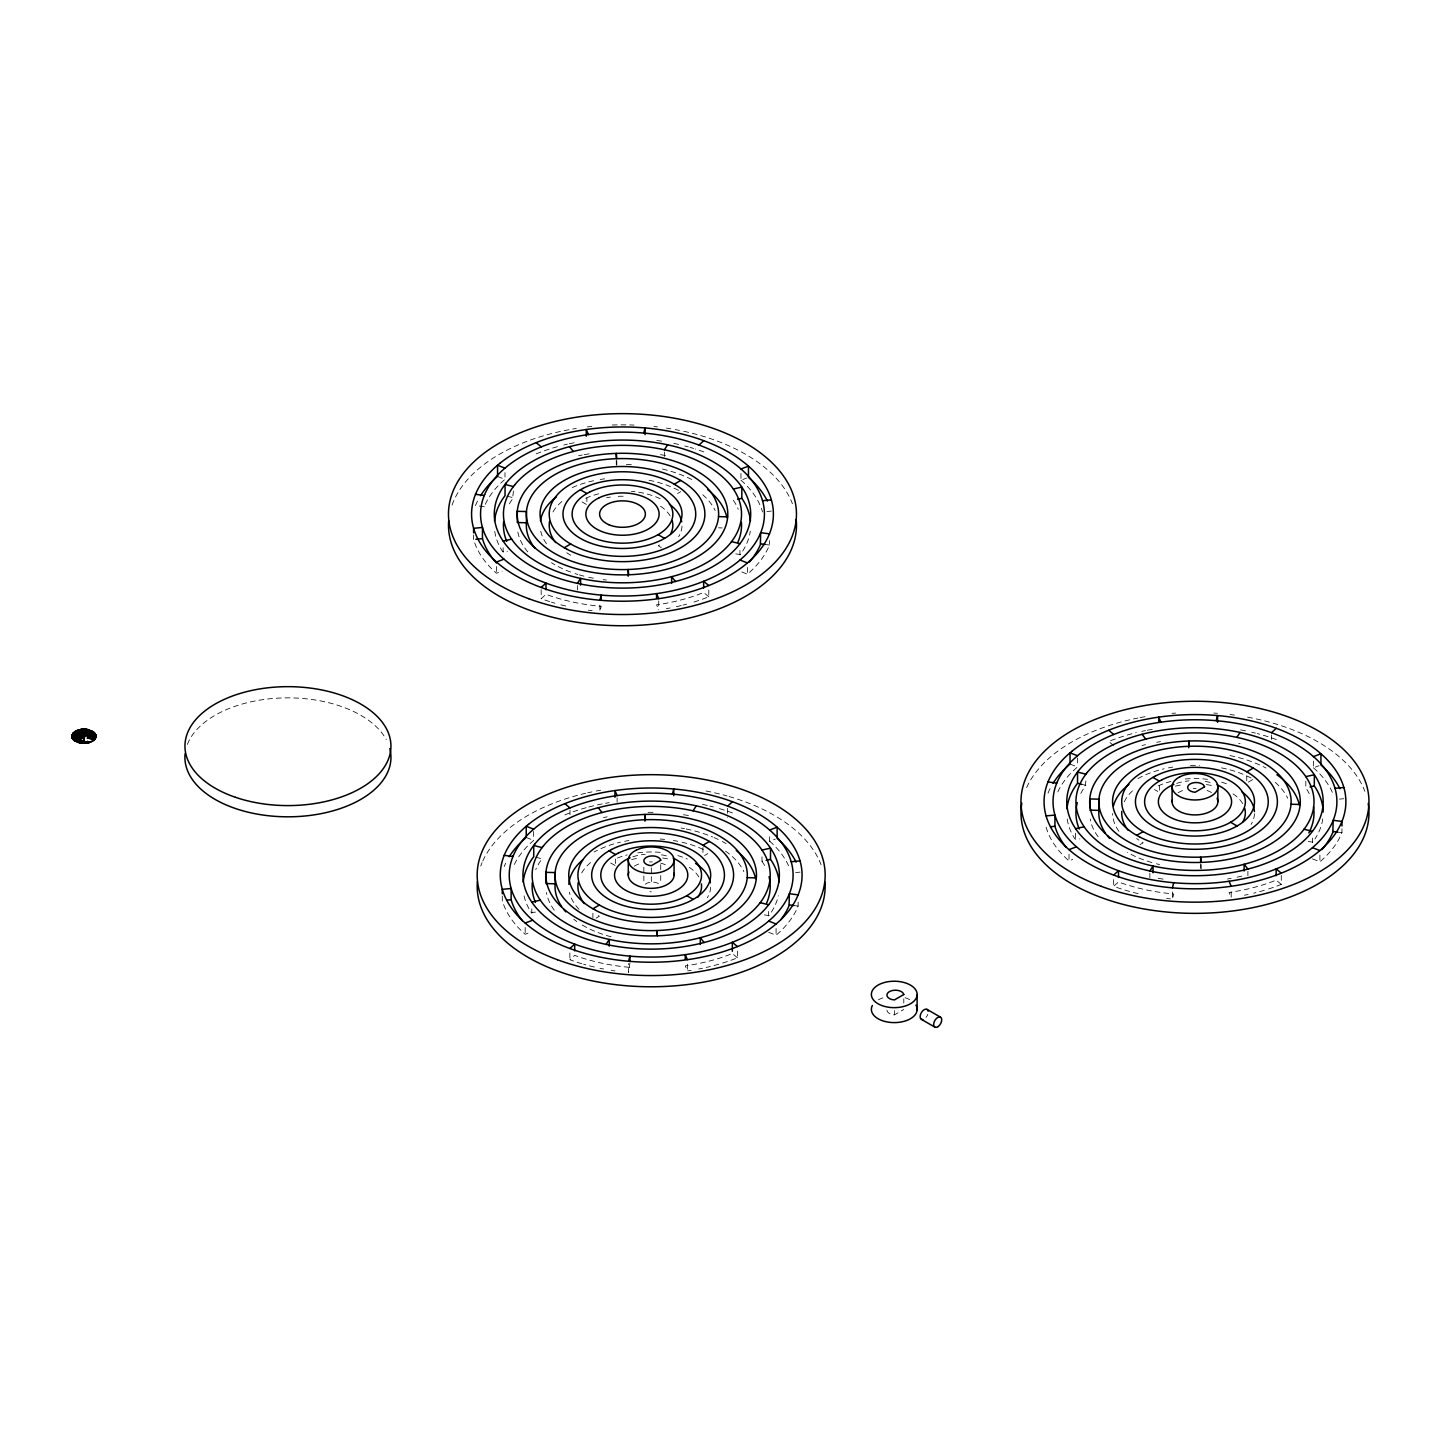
<?xml version="1.0" encoding="UTF-8"?>
<svg xmlns="http://www.w3.org/2000/svg" width="1441" height="1441" viewBox="0 0 1441 1441"><rect width="100%" height="100%" fill="white"/><g stroke="black" fill="none" stroke-linecap="round" stroke-linejoin="round"><path stroke-width="0.75" stroke-dasharray="5 3.75" d="M629.915 962.876L628.582 972.477L628.582 963.507M513.446 491.057L512.474 499.054A119.045 68.718 0 0 0 508.601 505.305M1085.938 780.914L1084.965 786.66A119.045 68.718 0 0 0 1079.543 796.116M735.739 553.884L740.242 554.551A128.195 74.013 0 0 0 750.275 531.243M764.414 914.909L768.936 915.575A128.195 74.013 0 0 0 778.338 895.708M1308.23 841.49L1312.733 842.174M549.651 601.599A150.909 87.126 0 0 1 544.518 599.888L541.168 598.681L546.013 594.304L547.796 594.971A141.939 81.939 0 0 0 601.239 606.319L599.888 611.434L599.888 602.464M581.822 963.705A150.909 87.126 0 0 1 573.194 960.931L569.861 959.706L574.689 955.347L576.472 956.013A141.939 81.939 0 0 0 629.915 967.361M1138.174 893.636A150.909 87.126 0 0 1 1117.009 887.512L1113.659 886.287L1118.504 881.928L1120.287 882.594A141.939 81.939 0 0 0 1173.731 893.942L1172.38 899.058L1172.38 890.088M533.656 831.421L533.656 840.391L530.486 843.219A141.939 81.939 0 0 0 513.302 866.852M741.845 571.969L747.411 574.148L748.527 573.212A150.909 87.126 0 0 0 769.458 545.058L769.458 540.573M768.665 932.291L776.087 935.191L777.203 934.236A150.909 87.126 0 0 0 798.134 906.101L798.134 901.616M1312.481 858.872L1319.902 861.772L1321.019 860.835A150.909 87.126 0 0 0 1341.949 832.682L1341.949 825.945M677.504 493.543L680.746 491.669M596.142 918.097L599.384 916.224L598.249 915.575A73.257 42.293 0 0 1 595.457 913.792M704.559 855.504L707.801 853.63M1139.957 844.678L1143.199 842.805L1142.065 842.174A73.257 42.293 0 0 1 1136.625 838.5M1248.374 782.085L1253.22 779.293M886.917 1010.141A8.466 4.899 0 0 0 894.411 1014.896L903.795 1009.475M536.178 453.843L537.799 453.195A150.909 87.126 0 0 1 558.388 446.422M708.792 590.017L708.792 596.754L707.171 597.403A150.909 87.126 0 0 1 691.914 602.662M564.872 814.885L566.475 814.219A150.909 87.126 0 0 1 587.063 807.464M737.468 951.06L737.468 957.779L735.865 958.445A150.909 87.126 0 0 1 720.59 963.687M1281.283 875.389L1281.283 884.378L1279.662 885.026A150.909 87.126 0 0 1 1266.135 889.745M474.683 542.879A150.909 87.126 0 0 0 494.353 571.32L496.515 573.23L502.134 571.104M740.962 473.477L740.962 480.213L746.582 478.07M502.279 896.068L502.279 900.553A150.909 87.126 0 0 0 523.047 932.363L525.19 934.272L530.81 932.129M769.638 836.771L769.638 841.256L775.276 839.112M1046.094 827.134A150.909 87.126 0 0 0 1066.844 858.944L1069.006 860.853L1072.752 859.43M1313.453 761.1L1313.453 767.837L1319.073 765.693M1142.047 745.519L1145.451 744.655M494.731 531.387A128.195 74.013 0 0 0 502.585 551.489L507.412 551.327M524.038 895.852A128.195 74.013 0 0 0 531.261 912.531L538.214 911.883M761.983 856.783L761.983 861.268L766.252 860.313M1067.223 819.01A128.195 74.013 0 0 0 1075.076 839.112L1079.885 838.95M766.936 511.501L771.367 511.087M1339.428 799.125L1343.859 798.71M795.63 872.544L800.043 872.129M718.537 527.82L722.175 527.928M484.284 506.71L475.512 505.539A150.909 87.126 0 0 1 478.646 498.946M765.081 544.464L769.458 545.058M1337.554 832.087L1341.949 832.682M793.757 905.506L798.134 906.101M1238.702 743.34L1240.089 743.664M507.142 496.19L513.446 497.775M1081.741 784.336L1085.938 785.399M535.836 857.233L542.122 858.818L541.15 860.079A119.045 68.718 0 0 0 535.746 869.535M703.802 451.916L700.452 450.709A150.909 87.126 0 0 0 695.319 448.998M1276.294 739.539L1272.943 738.332A150.909 87.126 0 0 0 1257.218 733.559M732.478 812.958L729.146 811.733A150.909 87.126 0 0 0 718.753 808.437M497.559 476.449L504.98 479.349L501.792 482.177A141.939 81.939 0 0 0 484.626 505.809M1070.051 764.072L1077.472 766.972L1074.284 769.8A141.939 81.939 0 0 0 1057.118 793.433M526.253 837.491L533.656 840.391M570.708 555.199L569.573 554.551A73.257 42.293 0 0 1 566.763 552.75M1154.511 789.56L1157.753 791.433M582.02 501.936L586.883 504.746L586.883 498.01M661.329 547.724L658.339 545.725A50.363 29.072 0 0 0 661.005 544.032M610.714 862.979L615.559 865.771M1113.803 745.717L1108.669 741.467L1110.291 740.8A150.909 87.126 0 0 1 1136.283 732.658M1281.283 884.378L1276.15 880.127L1271.304 882A141.939 81.939 0 0 1 1230.596 892.231L1229.047 892.447L1231.19 897.491L1231.19 890.772M708.792 596.754L703.658 592.503L698.813 594.376A141.939 81.939 0 0 1 658.105 604.626L656.556 604.824L657.997 608.192M737.468 957.779L732.352 953.546L727.489 955.419A141.939 81.939 0 0 1 686.781 965.65L685.232 965.866L687.393 970.91A150.909 87.126 0 0 0 691.212 970.333M1313.453 767.837L1314.642 768.846A141.939 81.939 0 0 1 1332.367 792.352M740.962 480.213L742.151 481.24A141.939 81.939 0 0 1 759.875 504.746M769.638 841.256L770.827 842.264A141.939 81.939 0 0 1 788.551 865.771M733.307 500.243L734.982 502.837A119.045 68.718 0 0 1 738.224 509.213M761.983 861.268L763.658 863.861A119.045 68.718 0 0 1 765.423 867.032M1319.902 855.035L1319.902 861.772M1312.427 838.068L1312.427 842.553M1305.798 781.13L1305.798 787.849L1307.473 790.443A119.045 68.718 0 0 1 1309.221 793.613M1271.448 734.946L1271.448 739.431M1247.906 871.355L1247.906 875.84M1246.753 776.303L1246.753 780.788M1201.2 864.618L1201.2 869.103M1200.659 863.843L1200.659 868.329M1159.375 785.633L1159.375 790.118M1149.864 873.21L1149.864 877.695M1113.659 879.568L1113.659 886.287M1077.472 758.002L1077.472 764.721M1075.634 833.168L1075.634 839.905M1069.006 854.135L1069.006 860.853M903.795 998.793L903.795 1003.08M894.411 1010.627L894.411 1014.896M776.087 928.454L776.087 935.191M768.611 911.487L768.611 915.972M747.411 567.412L747.411 574.148M739.935 550.462L739.935 554.947M727.633 808.347L727.633 817.317M702.956 847.47L702.956 854.189M687.393 964.173L687.393 970.91M664.391 452.006L664.391 456.491M660.717 864.618L660.717 873.336M660.717 875.534L660.717 884.252M658.717 600.897L658.717 609.867M651.332 867.86L651.332 885.314M643.857 867.158L643.857 873.714M643.857 875.894L643.857 884.612M617.108 797.828L617.108 802.313M616.802 460.922L616.802 465.407M616.262 460.129L616.262 464.614M615.559 859.052L615.559 863.537M592.899 913.252L592.899 917.737M577.373 585.586L577.373 590.071M569.988 810.148L569.988 814.633M569.861 952.987L569.861 959.706M541.168 589.711L541.168 598.681M531.819 908.839L531.819 913.324M525.19 927.536L525.19 934.272M504.98 472.612L504.98 477.115M503.143 547.796L503.143 552.281M496.515 566.511L496.515 573.23M473.603 535.025L473.603 539.51M187.384 744.385A103.013 59.477 0 0 1 283.571 697.912A103.013 59.477 0 0 1 386.224 739.521M480.754 866.113A173.983 100.438 0 0 1 482.069 862.691M482.807 860.998A173.983 100.438 0 0 1 585.604 793.289M587.712 792.802A173.983 100.438 0 0 1 591.981 791.884M596.286 791.019A173.983 100.438 0 0 1 600.627 790.226M705.964 791.001A173.983 100.438 0 0 1 727.057 795.954M729.092 796.531A173.983 100.438 0 0 1 821.1 864.78M632.869 856.801A36.619 21.147 0 0 1 645.19 854.261M661.455 854.819A36.619 21.147 0 0 1 667.579 856.206M631.572 859.538A50.363 29.072 0 0 1 639.084 858.115M662.59 858.007A50.363 29.072 0 0 1 670.119 859.394M689.248 867.302A50.363 29.072 0 0 1 698.957 877.155M710.665 887.188A59.513 34.368 0 0 1 707.297 897.761M617.378 858.043A59.513 34.368 0 0 1 627.159 854.891M637.787 852.856A59.513 34.368 0 0 1 663.761 852.748M677.828 855.612A59.513 34.368 0 0 1 687.321 859.034M581.678 872.958A73.257 42.293 0 0 1 591.008 862.204M579.066 909.361A82.407 47.571 0 0 1 569.375 892.159M594.106 852.009A82.407 47.571 0 0 1 597.439 850.262M600.933 848.623A82.407 47.571 0 0 1 620.423 842.192M624.637 841.292A82.407 47.571 0 0 1 628.942 840.517M660.158 839.04A82.407 47.571 0 0 1 664.625 839.401M673.397 840.517A82.407 47.571 0 0 1 677.702 841.292M681.935 842.192A82.407 47.571 0 0 1 704.901 850.262M611.128 936.794A96.151 55.515 0 0 1 580.165 923.753M576.868 921.556A96.151 55.515 0 0 1 573.77 919.268M725.471 851.109A96.151 55.515 0 0 1 743.862 871.607M554.281 910.154A105.301 60.792 0 0 1 546.409 892.465M681.125 828.053A105.301 60.792 0 0 1 684.493 828.665M686.168 828.989A105.301 60.792 0 0 1 712.665 836.987M714.088 837.581A105.301 60.792 0 0 1 718.248 839.473M722.247 841.472A105.301 60.792 0 0 1 726.066 843.597M603.491 817.623A128.195 74.013 0 0 1 607.201 816.813M648.054 812.346A128.195 74.013 0 0 1 654.034 812.346M683.502 814.723A128.195 74.013 0 0 1 689.248 815.66M718.825 964.209A150.909 87.126 0 0 1 706.198 967.451M702.506 968.262A150.909 87.126 0 0 1 698.777 969M615.019 970.928A150.909 87.126 0 0 1 611.2 970.351M603.635 969.018A150.909 87.126 0 0 1 599.906 968.28M594.376 967.055A150.909 87.126 0 0 1 583.569 964.227M504.188 866.563A150.909 87.126 0 0 1 505.647 863.249M588.847 806.978A150.909 87.126 0 0 1 603.563 803.664M605.436 803.303A150.909 87.126 0 0 1 609.219 802.637M702.433 804.384A150.909 87.126 0 0 1 707.963 805.609M709.801 806.059A150.909 87.126 0 0 1 713.421 806.96M634.31 866.185A22.894 13.221 0 0 1 641.191 863.231M649.477 861.934A22.894 13.221 0 0 1 652.341 861.916M660.68 863.105A22.894 13.221 0 0 1 667.669 865.969M452.06 505.089A173.983 100.438 0 0 1 576.31 428.445M587.388 426.914A173.983 100.438 0 0 1 591.855 426.428M612.209 425.023A173.983 100.438 0 0 1 634.058 425.077M653.926 426.5A173.983 100.438 0 0 1 657.51 426.914M666.372 428.103A173.983 100.438 0 0 1 670.767 428.806M675.127 429.562A173.983 100.438 0 0 1 679.45 430.391M683.736 431.273A173.983 100.438 0 0 1 792.424 503.756M606.607 497.703A50.363 29.072 0 0 1 610.39 497.073M618.189 496.334A50.363 29.072 0 0 1 626.096 496.298M660.554 506.259A50.363 29.072 0 0 1 670.281 516.13M681.989 526.145A59.513 34.368 0 0 1 678.621 536.718M585.694 498.298A59.513 34.368 0 0 1 601.942 493.038M631.392 491.327A59.513 34.368 0 0 1 635.067 491.705M638.705 492.228A59.513 34.368 0 0 1 661.545 499.361M552.984 511.933A73.257 42.293 0 0 1 564.818 499.216M546.463 543.653A82.407 47.571 0 0 1 540.267 528.541M572.239 487.58A82.407 47.571 0 0 1 595.962 480.249M600.249 479.475A82.407 47.571 0 0 1 604.626 478.844M649.026 480.249A82.407 47.571 0 0 1 679.558 490.967M606.427 580.039A96.151 55.515 0 0 1 603.131 579.678M593.404 578.201A96.151 55.515 0 0 1 588.649 577.265M583.983 576.166A96.151 55.515 0 0 1 579.426 574.923M577.931 574.491A96.151 55.515 0 0 1 574.977 573.554M570.672 572.059A96.151 55.515 0 0 1 551.471 562.729M702.758 494.749A96.151 55.515 0 0 1 715.186 510.564M527.802 551.903A105.301 60.792 0 0 1 517.715 531.423M626.403 464.542A105.301 60.792 0 0 1 631.68 464.741M662.428 469.045A105.301 60.792 0 0 1 693.553 480.447M578.525 455.77A128.195 74.013 0 0 1 582.272 455.014M584.181 454.672A128.195 74.013 0 0 1 589.909 453.717M660.554 454.617A128.195 74.013 0 0 1 666.21 455.716M686.6 604.175A150.909 87.126 0 0 1 682.998 605.112M681.179 605.562A150.909 87.126 0 0 1 675.685 606.823M670.101 607.976A150.909 87.126 0 0 1 666.336 608.66M592.125 610.642A150.909 87.126 0 0 1 588.252 610.155M565.683 606.013A150.909 87.126 0 0 1 560.243 604.662M554.893 603.203A150.909 87.126 0 0 1 551.381 602.14M563.791 445.035A150.909 87.126 0 0 1 567.448 444.17M569.303 443.774A150.909 87.126 0 0 1 574.887 442.621M656.718 440.442A150.909 87.126 0 0 1 662.464 441.288M673.758 443.36A150.909 87.126 0 0 1 679.287 444.585M684.727 445.935A150.909 87.126 0 0 1 688.312 446.908M690.077 447.412A150.909 87.126 0 0 1 693.589 448.457M761.334 508.313A141.939 81.939 0 0 1 762.523 511.933M1026.622 787.579A173.983 100.438 0 0 1 1137.94 718.032M1140.083 717.6A173.983 100.438 0 0 1 1146.604 716.429M1172.001 713.349A173.983 100.438 0 0 1 1175.604 713.097M1213.79 713.061A173.983 100.438 0 0 1 1217.411 713.313M1229.984 714.52A173.983 100.438 0 0 1 1234.433 715.096M1247.618 717.186A173.983 100.438 0 0 1 1262.568 720.356M1264.658 720.878A173.983 100.438 0 0 1 1364.897 791.361M1176.685 783.382A36.619 21.147 0 0 1 1189.005 780.842M1205.27 781.418A36.619 21.147 0 0 1 1211.377 782.805M1175.388 786.138A50.363 29.072 0 0 1 1182.881 784.697M1206.405 784.606A50.363 29.072 0 0 1 1213.934 785.975M1233.046 793.883A50.363 29.072 0 0 1 1242.772 803.754M1254.481 813.769A59.513 34.368 0 0 1 1251.112 824.342M1158.168 785.903A59.513 34.368 0 0 1 1170.957 781.472M1185.259 779.023A59.513 34.368 0 0 1 1207.558 779.329M1221.626 782.193A59.513 34.368 0 0 1 1228.092 784.372M1124.268 801.862A73.257 42.293 0 0 1 1134.824 788.785M1118.937 831.277A82.407 47.571 0 0 1 1112.578 813.571M1137.904 778.59A82.407 47.571 0 0 1 1164.22 768.774M1168.435 767.873A82.407 47.571 0 0 1 1172.74 767.098M1190.482 765.405A82.407 47.571 0 0 1 1199.47 765.405M1221.518 767.873A82.407 47.571 0 0 1 1252.049 778.59M1159.573 864.528A96.151 55.515 0 0 1 1156.475 863.789M1151.899 862.547A96.151 55.515 0 0 1 1127.456 852.442M1275.249 782.373A96.151 55.515 0 0 1 1287.678 798.188M1098.096 836.735A105.301 60.792 0 0 1 1090.207 819.046M1229.966 755.57A105.301 60.792 0 0 1 1266.045 768.053M1241.944 876.074A119.045 68.718 0 0 1 1236.594 877.299M1231.154 878.398A119.045 68.718 0 0 1 1227.48 879.028M1163.103 879.136A119.045 68.718 0 0 1 1157.591 878.163M1322.748 818.866A128.195 74.013 0 0 1 1314.967 838.968M1156.655 742.295A128.195 74.013 0 0 1 1160.473 741.629M1264.387 890.268A150.909 87.126 0 0 1 1253.67 893.186M1248.158 894.447A150.909 87.126 0 0 1 1244.448 895.221M1170.434 898.878A150.909 87.126 0 0 1 1166.544 898.482M1048.003 793.162A150.909 87.126 0 0 1 1051.137 786.552M1141.776 731.38A150.909 87.126 0 0 1 1145.505 730.605M1147.36 730.245A150.909 87.126 0 0 1 1153.034 729.236M1240.629 729.885A150.909 87.126 0 0 1 1246.249 730.983M1251.779 732.208A150.909 87.126 0 0 1 1255.417 733.091M1178.108 792.766A22.894 13.221 0 0 1 1184.988 789.812M1193.274 788.515A22.894 13.221 0 0 1 1196.156 788.497M1207.018 790.461A22.894 13.221 0 0 1 1211.485 792.55M651.332 891.853A8.484 4.899 0 0 1 649.783 891.655M645.316 884.216A8.484 4.899 0 0 1 659.816 884.684M927.806 1014.266A5.728 3.296 -60 0 1 926.077 1017.346M878.38 999.856A22.894 13.221 0 0 1 882.973 997.874M905.038 997.73A22.894 13.221 0 0 1 909.721 999.64"/><path stroke-width="1.5" d="M73.329 739.521L74.212 738.422C71.726 737.45 81.2 737.828 72.825 738.855L73.797 737.738L72.446 737.882L74.212 738.422L73.329 739.521L73.761 737.666L72.446 737.882L73.329 739.521A11.906 6.881 0 0 0 75.526 741.25L82.083 743.178L84.028 742.169L83.938 741.124L77.976 740.062L79.309 738.963L77.544 736.585L78.859 733.433L75.526 731.235C80.75 736.783 76.589 731.776 83.38 735.432C86.748 734.352 82.966 740.638 75.761 736.729M74.049 737.522L75.31 736.729L73.887 735.793C78.985 735.144 75.382 739.071 77.075 736.081C69.204 736.117 79.975 734.784 75.869 737.378C79.579 736.531 74.284 739.233 77.688 738.044C75.202 734.045 77.364 743.664 83.344 736.423C73.005 731.271 81.38 741.683 77.202 739.269C70.969 730.173 75.905 740.926 74.212 737.594C77.634 739.665 72.446 734.442 73.995 735.486C78.589 734.514 78.697 734.442 76.589 738.549C74.446 734.352 77.922 739.377 74.212 738.422C76.193 736.189 76.625 739.251 74.212 738.422C77.76 735.901 79.975 739.467 75.526 741.25C79.741 737.9 75.761 735.703 73.995 735.18C76.427 744.024 70.519 731.271 77.202 735.63C77.454 733.775 77.274 741.142 75.707 736.351C78.823 737.288 74.32 735.63 74.139 737.756M93.557 734.388L94.007 736.531L93.449 734.19L91.594 733.703L93.665 733.775C95.232 735.973 91.594 737.396 91.9 734.856L88.838 735.414L88.477 737.666L93.701 738.657L94.007 735.937L92.17 736.387L91.594 733.703L93.665 733.775L95.827 736.459L94.548 739.521C81.11 737.972 91.63 734.46 88.459 736.801M88.153 737.684L87.901 737.432M75.238 736.099C74.23 738.35 75.797 738.927 75.328 737.09C69.15 735.793 84.947 736.999 72.176 735.324L73.329 733.271A11.906 6.881 0 0 1 78.535 730.263C84.875 730.767 88.405 730.137 88.459 735.991M83.686 736.657L85.055 736.477C67.061 740.386 85.559 727.165 88.964 736.549L93.881 737.306L93.827 734.982L93.305 738.549L93.989 736.405L93.305 738.549L88.405 737.738L94.548 739.521A11.906 6.881 0 0 1 89.342 742.511L83.308 743.25L80.012 741.737L83.308 743.25L83.146 741.899L81.957 741.791L82.083 743.178L81.074 741.665L89.342 742.223A11.906 6.881 0 0 0 94.548 739.215L95.7 737.18L94.458 735.775L95.827 735.739L94.133 737.594L95.43 737.882L94.331 737.053C95.088 732.424 93.035 739.755 95.43 737.882L94.313 737.144L95.827 736.027L95.052 733.631M73.887 735.793C76.319 738.494 74.77 737.486 73.995 736.999L75.49 737.27L74.626 738.603L75.797 737.882M77.093 736.765L73.869 736.333M88.531 737.594C87.523 734.46 94.962 737.72 90.729 733.415C89.108 730.803 81.759 732.604 84.569 729.236L93.917 732.352L95.43 734.622L94.422 735.829L95.827 735.739L93.773 733.919L94.548 732.983L94.44 735.919L95.7 735.324L94.259 734.91L95.7 735.324L94.277 737.522L95.827 736.027L94.458 736.171L94.025 738.134L95.43 738.17L93.701 738.657L95.43 738.17L94.061 737.756L95.827 736.027L94.458 735.865L95.827 736.747L94.061 738.062L95.7 737.468L94.44 736.513L95.7 737.18L94.331 737.053L95.43 737.882L94.205 737.432L94.548 739.521L93.251 738.314L94.548 739.215M77.274 737.072L75.977 737.63C76.301 736.585 78.913 737.342 73.887 736.693L75.238 736.171L73.941 737.072M83.56 735.504L79.867 733.235L81.777 733.469L80.714 734.514L84.425 733.775L83.992 731.073L89.9 732.821L81.29 732.73L77.544 735.829M83.344 735.649L83.344 737.072L79.309 738.963L76.589 738.26L79.921 740.242L80.012 742.043L80.858 740.512L82.335 740.764L82.299 742.403M77.814 739.287C82.479 743.214 84.713 738.188 82.083 743.178L82.101 741.809L83.308 743.25C79.237 739.449 84.028 743.466 89.342 742.223L87.018 742.727C86.964 741.394 80.93 741.286 83.308 743.25L83.992 736.549L84.569 743.25L84.335 741.899L83.308 742.962L87.757 741.485L89.342 742.511L84.461 741.899L84.569 743.25L83.38 742.169L85.794 743.178L85.397 741.845L84.461 741.899L85.794 743.178C82.587 740.8 82.209 740.998 78.535 742.511C82.461 739.179 74.518 740.458 78.336 737.882M91.467 734.46L88.838 735.739L91.9 735.162L89.756 733.037L85.667 732.55L87.991 733.199L88.441 731.794L87.018 734.442L84.659 733.793L85.794 729.308L78.535 729.975A11.906 6.881 0 0 0 73.329 732.983L72.05 736.027C73.455 735.126 74.482 738.603 72.446 738.17L72.176 737.18L73.545 737.053L72.825 738.855L73.995 738.098L72.446 737.882L73.887 737.9M94.007 736.279L92.566 735.775L94.007 735.937M94.458 736.423L95.827 736.459L94.458 736.639L95.7 735.324L94.404 735.703L95.43 734.622L94.223 735.072L94.548 733.271A11.906 6.881 0 0 0 91.431 731.055C90.495 734.802 84.371 733.325 87.793 730.731C86.838 733.073 87.721 735.108 85.127 733.541C79.345 733.919 79.921 734.586 78.535 729.975L84.569 729.236C83.452 733.433 91.359 731.758 89.45 732.857C86.856 728.389 82.785 735.558 79.309 733.829M88.91 736.873C87.09 735.09 92.17 738.098 93.791 734.892M73.761 737.666L72.176 737.18L73.761 737.666L72.446 738.17C75.292 730.335 73.851 736.009 73.995 737.306L75.346 737.162M73.617 737.594L72.446 738.17L73.491 735.342L72.176 735.018L73.491 737.162L72.176 737.468L72.05 736.459L73.545 737.053M77.112 735.703C76.805 735.432 75.905 736.297 73.887 736.405L77.112 736.495M93.737 735.036C92.008 731.866 92.53 738.458 93.953 735.504C90.477 730.443 93.899 740.188 93.305 733.973C92.656 734.514 93.089 734.568 93.305 733.973M94.115 737.666L95.7 737.468L93.701 738.368M73.491 737.162L73.491 735.342L72.176 735.018L73.473 735.685L72.176 737.468L73.455 736.963L73.509 735.252L72.176 735.018L73.671 735.054L73.329 732.983L77.796 734.622L74.157 734.712M84.136 742.205C79.093 742.872 81.525 738.657 79.669 742.511L78.535 742.223A11.906 6.881 0 0 1 74.68 740.422L72.825 738.567M88.495 735.829C84.533 730.461 80.318 736.297 82.083 729.308L80.12 731.019L80.858 729.452C81.993 730.749 87.162 730.947 88.207 729.686L78.535 730.263C87.937 730.137 79.759 732.118 80.858 729.452C85.037 730.731 82.641 731.38 82.083 729.308L83.056 733.793L82.083 729.614L79.669 729.975L80.84 730.857L80.858 729.452L80.984 730.839M89.72 732.334L92.35 731.235C88.045 735.234 73.149 730.029 83.344 736.099C75.779 733.955 76.571 732.694 83.344 736.207L78.426 737.972L75.526 741.25L78.571 738.116L79.381 738.693L78.066 740.098L83.938 741.124L83.38 742.475M88.946 736.657L88.603 737.486L93.755 737.396M87.559 741.521L87.018 743.034C83.794 740.926 90.225 742.421 84.461 742.205L83.308 742.962L82.641 740.8M83.47 733.757L83.308 729.236C81.29 735.432 84.767 733.091 87.018 729.452C85.74 732.064 87.451 730.821 88.207 729.686L87.325 730.929L84.569 729.524L82.083 729.614L81.867 730.713L82.083 729.308L81.993 730.695M93.845 735.36L92.458 735.09L92.638 736.063M73.509 735.522L72.446 734.316L73.707 734.64L72.446 734.316L73.401 736.531L72.05 736.747L73.707 734.64L72.05 736.027L73.419 736.441L72.176 735.018L73.491 735.594L72.05 736.027L73.509 735.252M88.243 732.028L86.802 733.703L88.315 735.63L78.174 734.478L85.217 736.423M93.341 738.476L88.603 737.486L93.305 738.242M94.007 736.117L92.404 735.252M77.598 735.811C77.346 735.973 78.318 739.521 77.544 736.099M73.617 735.18L72.176 735.324L73.959 734.442L72.825 733.631L74.013 734.37L72.446 734.622L74.067 734.28L72.825 733.631L73.887 734.568L72.176 735.324L73.761 734.82L72.825 733.631L73.851 734.64L72.446 734.622L77.274 735.126M84.587 730.299C82.389 737.18 85.055 727.885 89.342 729.975C88.153 732.334 85.974 736.117 83.992 731.38M88.351 735.703L84.695 735.901M75.959 738.404L77.544 737.54L75.977 737.324M91.702 733.829C93.251 733.991 83.326 736.261 89.756 732.73C92.566 733.883 86.1 731.83 91.431 730.749L87.505 734.334L86.136 733.487L87.541 730.659L83.182 730.605L83.308 729.236L83.11 733.523C79.975 731.722 85.884 733.811 87.865 732.208M94.385 736.891L95.7 737.18M88.099 735.288L87.126 733.847L88.549 731.83M91.972 734.478L93.719 734.153M92.35 735.108L93.341 734.316L92.386 735.18L93.881 735.18L92.548 735.703L93.989 735.793M75.544 737.414L74.536 738.476L75.508 737.342M87.559 741.809L87.018 742.727L87.433 741.557L88.207 742.817L87.703 741.773L85.794 742.89L87.036 741.629L88.207 742.817L85.794 742.89L85.812 741.809M94.223 735.072L95.7 735.018L94.151 734.622L94.44 736.009M85.217 731.434L85.794 729.614L87.018 729.758A11.906 6.881 0 0 1 90.423 730.623L91.431 731.055L90.026 733.181L91.287 734.244L89.9 732.821L91.702 734.802L88.603 735.288L91.9 734.856L92.17 736.153L91.756 733.901M88.063 738.062L87.721 738.314M75.634 737.882L74.212 737.594M77.274 739.323C76.895 737.27 79.165 740.584 84.803 736.567M76.859 739.323L77.868 737.27L77.075 739.485L76.499 738.152L77.706 737.774L76.247 737.81L77.184 739.557M82.353 732.244L83.056 733.793L84.731 731.091L83.416 730.281L87.018 729.452L87.703 730.713L88.207 729.686L86.658 730.803M84.1 733.199L84.335 731.65L86.064 731.794C82.767 736.531 84.461 728.281 89.126 732.694L87.18 734.532L89.288 732.136M88.964 736.549L93.791 737.612M74.193 733.793L74.212 734.892L77.67 734.478M77.598 737.612C73.833 738.693 79.309 737.035 76.949 738.621M86.01 742.061L87.018 743.034L84.623 742.457L85.794 743.178L85.397 741.845L84.569 742.962L84.767 741.899M74.085 734.874L77.22 735.558L73.995 735.18L73.329 739.215L74.157 738.35M78.102 734.856L78.607 734.334M80.012 741.737L82.425 741.34L82.083 742.89L79.669 742.511C81.651 739.593 78.354 739.431 77.454 742.151C81.182 739.287 83.668 741.683 84.569 743.25L83.812 742.475M79.615 733.019C80.714 735.288 84.317 733.217 85.235 731.398L85.703 733.955L86.892 731.956L85.812 733.991L87.541 730.659L85.649 731.74L85.794 729.308L84.659 730.029L86.802 730.821M83.344 736.297C72.825 740.152 82.821 736.909 74.68 740.422L77.562 739.503M91.918 734.388L93.251 733.883M77.742 737.053L77.544 736.585M79.453 740.386C79.075 741.124 78.264 738.134 76.697 738.35M74.139 733.865L73.329 732.983M80.192 732.767L80.912 734.406L79.435 733.469M80.21 741.503L80.858 743.034L81.218 741.971L79.669 742.511C83.11 741.34 79.615 739.503 80.858 743.034L81.489 740.908L82.083 743.178C81.164 742.295 79.273 739.341 80.012 742.043L79.453 740.08L83.632 741.124L83.524 742.475M84.425 735.793L83.38 735.432M80.084 732.821L80.714 734.514L79.255 733.199M77.832 737.522L76.499 738.152M93.953 738.26L95.7 737.468L94.205 737.738M87.397 734.658L89.81 732.388L91.504 733.919M93.863 738.134L95.43 738.17M82.839 733.253C79.741 731.434 83.29 736.243 78.535 729.975L82.894 730.605L83.308 729.236C84.407 734.514 79.994 735.468 75.526 731.542L79.183 733.901M83.542 730.587L84.1 732.136L84.461 730.281L82.353 730.659C84.785 735.865 85.361 731.091 88.207 729.686L86.82 730.551M84.01 733.757L83.416 730.587C85.577 729.362 87.433 733.325 87.937 730.767L86.532 734.226L88.243 731.722M91.377 733.487L93.917 732.352L90.801 733.001M76.967 739.107L73.959 739.845L76.553 738.765M83.956 732.136C81.272 734.081 82.155 733.271 80.606 732.622M81.398 732.694C80.012 733.559 82.894 733.271 79.741 733.595M82.894 732.749L82.065 733.685M77.616 734.838L74.626 733.865M87.451 730.371L85.577 733.919M83.56 732.694C86.028 731.199 83.686 734.802 87.018 729.452L86.532 730.209M93.971 736.549L93.863 738.422M83.866 732.694L84.046 732.694M80.57 742.151L79.669 742.511L81.218 741.971L80.858 743.034L80.696 740.476L83.758 740.854M84.028 742.475L83.506 740.854L83.434 742.205L82.515 740.782L81.561 741.755L82.083 743.178L81.561 741.755M84.569 731.65L85.794 729.308L85.145 730.623L87.757 731.578M79.183 733.613L84.19 735.721M87.18 738.26L88.351 737.486M87.162 734.153L90.423 730.623L86.244 734.117L87.685 731.848L85.794 729.614L86.244 730.461L87.018 729.452L86.316 730.749M81.146 732.767C82.047 735.612 81.2 730.821 82.533 733.883M86.658 730.497L86.28 731.253M82.047 740.728C80.966 743.61 81.687 738.945 82.353 742.133C82.731 739.521 82.191 743.556 80.336 741.521L82.353 742.133L83.02 741.088L83.434 742.205L82.425 741.34M85.92 730.695L85.794 729.614L85.325 731.434L84.569 729.524L82.083 729.614L82.605 730.371M83.29 741.899L82.731 741.07M85.289 730.641L85.794 729.308C84.875 732.28 86.424 737.63 86.55 730.479L85.794 729.614M80.66 730.317L80.444 730.947M86.892 731.956L86.064 733.757L87.541 730.659L85.019 731.686M78.102 739.467L79.255 738.621L77.976 739.683M86.964 731.398L85.685 733.667L86.334 731.56M88.802 731.938L87.757 734.496L89.756 732.73L87.487 734.73L89.108 732.046M84.461 730.281C84.226 734.73 84.821 732.046 85.812 733.991M84.659 730.335L83.308 729.236L82.623 730.623M83.704 730.011L84.569 729.236L83.668 730.587M87.18 734.532L88.297 733.037M81.777 733.469L82.245 732.55M599.888 600.231L601.239 595.097L601.239 599.582M643.731 433.057L645.082 427.941L645.082 434.678M628.582 961.255L629.915 956.14L629.915 960.625M672.425 794.099L673.758 788.984L673.758 795.702M1172.38 887.854L1173.731 882.721M1216.222 720.68L1217.573 715.565L1217.573 722.283M85.361 733.883L85.199 732.19M88.189 732.983L89.126 732.406L86.712 733.973L87.937 730.767M86.694 741.683L87.018 743.034L86.01 741.791L85.794 742.89L86.424 741.737M92.098 735.775L91.143 733.289M87.271 733.919L88.045 733.559M88.423 732.1L86.91 733.757M83.452 733.469L83.29 732.154M85.397 731.145L84.569 729.524L84.731 730.605M87.343 732.658L86.244 734.117M87.054 734.117L88.009 733.235L87.126 733.847M85.127 733.847L86.478 733.001M84.533 733.469L85.379 732.785M82.191 741.322L81.326 741.719L82.371 741.034M78.156 740.152L77.886 740.008M88.766 733.271L87.505 734.334L88.658 735.378M81.326 730.785L80.858 729.758L82.155 730.407M769.458 533.854L760.686 532.666L760.344 544.788A141.939 81.939 0 0 1 749.392 562.008M798.134 894.879L789.38 893.708L789.038 905.813A141.939 81.939 0 0 1 780.788 919.718M1341.949 825.945L1341.949 821.46L1333.177 820.289L1332.835 832.394A141.939 81.939 0 0 1 1321.865 849.632M86.244 730.173L85.721 732.55M87.595 731.83L87.595 730.389M78.462 740.008L78.697 738.657M83.542 730.281L84.244 731.38M80.156 742.079L78.535 742.511L80.066 740.602M85.577 742.403L87.018 743.034L86.01 741.791M80.228 740.944L80.858 743.034L80.678 741.593M80.786 741.07L80.336 741.827M84.911 731.109L85.505 730.353L85.091 731.416M86.784 742.241L88.207 742.817L87.415 742.133M81.128 741.142L81.254 741.178M84.569 742.962L85.415 742.115L83.308 742.962L83.812 742.169M81.723 730.731L78.535 730.263M84.821 736.243L83.56 735.793L85.253 736.099M82.767 730.623L82.605 730.065M86.064 732.911L85.343 733.595L85.415 732.496M89.342 742.511L87.703 741.773M83.308 743.25L83.002 741.881M81.344 742.295L82.299 742.097L81.344 741.989M85.415 742.421L86.154 742.061M85.235 731.398L84.677 732.154M85.343 732.208L86.01 733.451M77.508 739.773L74.68 740.422M83.938 740.854L83.992 742.205M86.262 731.83L85.505 730.659L85.667 732.55M77.4 739.305L84.623 736.639M90.693 732.929L91.179 733.829M83.434 742.205L82.839 741.07M82.93 742.439L82.083 742.89L82.713 742.133M577.373 583.353L580.597 578.399L580.597 585.136M664.391 449.772L667.597 444.819M606.049 944.377L609.273 939.442L609.273 946.161M693.067 810.797L696.291 805.861M1149.864 870.958L1153.07 866.023L1153.07 872.742M1236.864 737.378L1240.089 732.442M83.596 733.199L83.164 732.424M86.694 731.92L85.902 732.298M1085.938 774.177L1077.544 772.07L1077.544 783.274L1076.067 785.255A128.195 74.013 0 0 0 1066.988 808.689M86.064 731.506L85.343 733.307M86.01 734.045L87 733.145M87.235 733.217L86.586 733.919L88.423 732.406L87.685 733.397M80.858 742.727L81.831 741.791M93.251 734.19L94.548 732.983M541.168 587.46L546.013 583.101L546.013 589.819M698.957 445.071L703.802 440.712M569.861 948.502L574.689 944.125L574.689 950.862M727.633 806.113L732.478 801.736M1113.659 875.083L1118.504 870.706L1118.504 877.443M1271.448 732.694L1276.294 728.335M81.651 741.25L80.336 741.521L81.128 740.854M94.187 734.694L95.052 733.937L93.827 734.298L95.052 733.937L93.881 734.388L95.052 733.937L94.043 734.676L95.827 735.739L94.404 735.703M85.812 733.703L86.442 732.406M85.631 731.163L86.55 730.479L85.685 731.47M72.446 738.17L73.563 737.414L72.176 737.18L73.689 737.504L72.176 737.18M76.247 737.81L83.344 736.513M92.278 734.982L93.341 734.316L92.494 735.486L93.881 735.486L92.584 735.829L93.881 735.486M85.199 733.289L86.226 732.64M73.419 736.711L72.176 737.468L73.419 736.081L72.05 736.459M80.336 741.521L81.362 740.89M93.773 733.919L95.827 735.739L93.881 734.081L95.827 735.739L94.422 735.54L95.7 735.324M83.902 735.612C70.735 732.154 87.451 734.604 83.704 735.54M564.224 547.724L570.708 543.977M674.262 484.194L680.746 480.447M592.899 908.767L599.384 905.02M702.956 845.219L709.422 841.49M1136.715 835.348L1143.199 831.601M1246.753 771.818L1253.22 768.071M79.399 733.775L80.714 733.865L79.399 733.127M87.469 734.027L88.477 733.487M83.344 736.027L79.561 733.397L80.876 733.145M92.476 735.414L93.881 735.18M496.515 562.026L504.008 559.162M740.962 468.991L748.455 466.145L748.455 477.367L750.617 479.277A150.909 87.126 0 0 1 767.441 501.072M525.19 923.051L532.684 920.205M769.638 830.034L777.149 827.188L777.149 838.392L779.293 840.301A150.909 87.126 0 0 1 796.116 862.114M1069.006 849.65L1076.499 846.786M1313.453 756.615L1320.947 753.769L1320.947 764.973L1323.108 766.9A150.909 87.126 0 0 1 1339.932 788.695M81.633 733.811L80.408 733.001L81.2 733.955M84.497 736.135L83.56 735.793M95.43 734.622L93.881 734.388M77.021 738.981L78.498 738.044L78.985 739.143M78.535 742.223L80.156 741.773M72.05 736.027L73.473 735.685M81.903 733.433L79.903 730.785M72.176 735.324L73.707 734.982M503.143 541.077L511.663 539.15M733.307 489.021L741.827 487.094L741.827 498.316L743.412 500.729A128.195 74.013 0 0 1 750.455 520.922M737.576 499.27L741.827 498.316M94.458 735.865L95.827 736.027M531.819 902.102L540.339 900.175M761.983 850.064L770.503 848.137L770.503 859.34L772.088 861.772A128.195 74.013 0 0 1 779.131 881.964M766.252 860.313L770.503 859.34M1075.634 828.683L1084.154 826.756M1305.798 776.645L1314.318 774.718L1314.318 785.939L1315.903 788.353A128.195 74.013 0 0 1 1323.162 811.985M1310.049 786.894L1314.318 785.939M80.588 730.623L78.535 729.975M78.39 738.44L77.021 738.693L78.336 738.188M82.569 733.307L82.371 732.803M75.923 737.216L77.13 736.927M76.247 738.098L77.58 737.9M91.81 733.955L93.665 733.775M762.523 500.711L771.367 499.865M475.818 539.294L482.465 538.664A141.939 81.939 0 0 0 496.461 562.999M1046.094 815.912L1054.938 815.066L1054.938 826.287A141.939 81.939 0 0 0 1066.16 847.308M1334.996 788.335L1343.859 787.488M1050.525 826.702L1054.938 826.287M791.199 861.754L800.043 860.907M506.71 900.121L511.141 899.706A141.939 81.939 0 0 0 522.344 920.727M82.317 730.389L80.858 729.758L81.867 730.425M73.887 736.405L75.238 736.315M82.821 730.047L83.254 730.335M94.313 735.072L95.7 735.018M83.254 730.029L84.497 730.029M84.118 731.073L84.731 733.523L84.389 732.136M718.537 516.617A96.151 55.515 0 0 0 578.255 464.795A96.151 55.515 0 0 0 570.672 560.837A96.151 55.515 0 0 0 718.537 516.617L727.651 516.851M526.433 522.777L517.301 522.525L517.301 511.321L526.433 511.555L526.433 522.777A96.151 55.515 0 0 0 534.917 548.228M1291.028 804.24A96.151 55.515 0 0 0 1150.747 752.418A96.151 55.515 0 0 0 1143.163 848.461A96.151 55.515 0 0 0 1291.028 804.24L1300.142 804.474M1089.792 810.148L1098.925 810.382A96.151 55.515 0 0 0 1105.445 833.168M747.213 877.641A96.151 55.515 0 0 0 606.931 825.837A96.151 55.515 0 0 0 599.348 921.88A96.151 55.515 0 0 0 747.213 877.641L756.327 877.893M555.127 883.801L545.977 883.567L545.977 872.345L555.127 872.598L555.127 883.801A96.151 55.515 0 0 0 561.648 906.587M94.458 736.333L95.827 736.459M72.446 737.882L73.959 738.026M475.512 494.317L484.284 495.506M760.686 543.887L765.081 544.464M1048.003 781.941L1056.775 783.111M1333.177 831.511L1337.554 832.087M504.188 855.36L512.96 856.53M789.38 904.912L793.757 905.506M513.446 486.572L505.052 484.446L505.052 495.668L503.575 497.649A128.195 74.013 0 0 0 494.497 521.066M731.524 541.6L739.935 543.725M1304.015 829.223L1312.427 831.349M1077.544 783.274L1081.741 784.336M542.122 847.596L533.728 845.489L533.728 856.693L532.251 858.674A128.195 74.013 0 0 0 523.173 882.108M760.218 902.642L768.611 904.768M504.98 468.127L497.559 465.227L497.559 476.449L496.443 477.385A150.909 87.126 0 0 0 480.555 495.704M739.99 560.027L747.411 562.927M1077.472 755.75L1070.051 752.85L1070.051 764.072L1068.934 765.009A150.909 87.126 0 0 0 1053.047 783.328M1312.481 847.65L1319.902 850.55M533.656 829.169L526.253 826.269L526.253 837.491M768.665 921.069L776.087 923.969M79.561 733.397L81.164 733.667M83.344 735.793L79.075 733.991M1152.89 777.401L1159.375 781.148M1230.578 822.253L1237.044 825.999M580.417 489.796L586.883 493.524M658.087 534.647L664.571 538.376M926.959 1009.348L940.487 1017.166M921.357 1019.327L934.903 1027.145M609.093 850.82L615.559 854.567M686.763 895.672L693.247 899.418M81.056 733.721L80.084 733.145L80.966 734.045M83.848 730.317L84.569 729.236L83.56 730.029M1108.669 730.245L1113.803 734.496M1281.283 873.156L1276.15 868.905L1276.15 875.642M536.178 442.639L541.312 446.872M708.792 585.532L703.658 581.299L703.658 588.018M564.872 803.664L569.988 807.915M737.468 946.575L732.352 942.324L732.352 951.294M83.308 729.524L84.244 730.587M1142.047 734.316L1145.829 739.125M1247.906 869.103L1244.123 864.276L1244.123 871.012M569.555 446.692L573.338 451.501M675.415 581.48L671.632 576.652L671.632 583.389M598.249 807.735L602.032 812.544M704.091 942.522L700.308 937.695L700.308 944.431M79.903 730.479L81.29 732.442M1160.906 722.175L1158.744 717.132L1158.744 721.617M1229.047 881.244L1231.19 886.287M588.414 434.552L586.271 429.508L586.271 436.245M658.717 598.663L656.556 593.62L656.556 598.105M617.108 795.594L614.947 790.551L614.947 797.269M687.393 959.688L685.232 954.644L685.232 959.13M90.945 733.415L91.071 734.009M1189.293 746.294L1188.753 741.016L1188.753 747.753M1201.2 862.366L1200.659 857.125L1200.659 861.61M616.802 458.67L616.262 453.393L616.262 457.878M628.708 574.761L628.168 569.501L628.168 576.22M645.478 819.713L644.938 814.435L644.938 821.172M657.384 935.785L656.844 930.526L656.844 935.011M1217.861 786.606L1217.861 801.556M1172.091 786.894L1172.091 801.844M1098.925 810.382L1098.925 799.179L1089.792 798.926L1089.792 807.915M917.106 995.101A22.894 13.221 0 0 1 881.802 1005.53A22.894 13.221 0 0 1 883.819 982.672A22.894 13.221 0 0 1 917.106 995.101L917.106 1010.069M674.064 860.025L674.064 874.975M628.276 860.313L628.276 875.263M511.141 899.706L511.141 888.485L502.279 889.331L502.279 893.816M482.465 538.664L482.465 527.46L473.603 528.307L473.603 532.792M389.845 748.618A103.013 59.477 0 0 1 292.289 816.759A103.013 59.477 0 0 1 185.114 753.625M824.991 882.144A173.983 100.438 0 0 1 650.828 986.779A173.983 100.438 0 0 1 477.367 881.766M673.163 858.206A36.619 21.147 0 0 1 679.45 888.557A36.619 21.147 0 0 1 626.637 890.826A36.619 21.147 0 0 1 625.088 860.277L627.501 858.98A36.619 21.147 0 0 1 630.113 857.827M701.353 883.855A50.363 29.072 0 0 1 697.822 897.275M695.553 863.429A59.513 34.368 0 0 1 710.377 882.865M584.307 903.615A73.257 42.293 0 0 1 578.237 882.396M568.835 884.378A82.407 47.571 0 0 1 582.56 859.971M565.791 911.865A96.151 55.515 0 0 1 563.593 909.253M736.333 850.568A105.301 60.792 0 0 1 755.642 878.686M769.044 876.758A119.045 68.718 0 0 1 766.594 903.129M535.44 902.426A119.045 68.718 0 0 1 532.305 882.649M509.231 856.729A150.909 87.126 0 0 1 525.136 838.428M673.848 873.318A22.894 13.221 0 0 1 668.03 884.053L665.958 885.206A22.894 13.221 0 0 1 639.12 886.359A22.894 13.221 0 0 1 628.924 871.985M796.171 519.354A173.983 100.438 0 0 1 623.665 625.736A173.983 100.438 0 0 1 448.691 520.723M672.172 520.561A50.363 29.072 0 0 1 670.497 534.089M669.272 504.062A59.513 34.368 0 0 1 681.701 521.84M555.632 542.573A73.257 42.293 0 0 1 549.543 521.372M540.447 520.759A82.407 47.571 0 0 1 556.478 496.803M707.639 489.544A105.301 60.792 0 0 1 726.948 517.643M741.413 522.344A119.045 68.718 0 0 1 737.918 542.104M506.764 541.402A119.045 68.718 0 0 1 503.611 521.624M1368.193 803.484A173.983 100.438 0 0 1 1194.643 913.36A173.983 100.438 0 0 1 1021.831 803.105M1216.961 784.787A36.619 21.147 0 0 1 1223.247 815.138A36.619 21.147 0 0 1 1170.452 817.407A36.619 21.147 0 0 1 1168.903 786.858L1171.317 785.561A36.619 21.147 0 0 1 1173.911 784.408M1244.664 808.167A50.363 29.072 0 0 1 1242.971 821.712M1241.764 791.667A59.513 34.368 0 0 1 1254.445 811.607M1128.105 830.196A73.257 42.293 0 0 1 1121.764 811.391M1113.497 805.789A82.407 47.571 0 0 1 1128.969 784.426M1109.606 838.464A96.151 55.515 0 0 1 1107.409 835.834M1276.906 774.736A105.301 60.792 0 0 1 1299.44 805.267M1313.508 806.654A119.045 68.718 0 0 1 1308.86 832.916M1079.237 829.007A119.045 68.718 0 0 1 1077.274 802.637M1217.087 798.278A22.894 13.221 0 0 1 1211.845 810.635L1209.756 811.787A22.894 13.221 0 0 1 1184.178 813.354A22.894 13.221 0 0 1 1172.235 800.187M922.798 1019.526A5.728 3.296 -60 0 1 921.556 1012.284A5.728 3.296 -60 0 1 928.148 1011.222M915.936 1005.152A22.894 13.221 0 0 1 894.519 1022.606A22.894 13.221 0 0 1 872.399 1005.458M517.319 511.069L517.175 514.113A105.301 60.792 0 0 0 626.511 574.833L631.788 574.635A105.301 60.792 0 0 0 727.489 518.634L727.759 515.572A105.301 60.792 0 0 0 621.107 453.285L615.829 453.411A105.301 60.792 0 0 0 517.319 511.069M545.995 872.093L545.869 875.155A105.301 60.792 0 0 0 655.187 935.875L660.464 935.677A105.301 60.792 0 0 0 756.183 879.676L756.435 876.614A105.301 60.792 0 0 0 649.783 814.327L644.505 814.453A105.301 60.792 0 0 0 545.995 872.093M1089.792 798.674L1089.666 801.736A105.301 60.792 0 0 0 1199.002 862.457L1204.28 862.258A105.301 60.792 0 0 0 1299.98 806.258L1300.25 803.195A105.301 60.792 0 0 0 1193.598 740.908L1188.303 741.034A105.301 60.792 0 0 0 1089.792 798.674M484.626 494.605L483.257 498.19A141.939 81.939 0 0 0 502.819 558.153L506.367 561.197A141.939 81.939 0 0 0 542.446 581.75L547.796 583.767A141.939 81.939 0 0 0 651.908 594.25L658.105 593.404A141.939 81.939 0 0 0 698.813 583.173L704.109 581.119A141.939 81.939 0 0 0 739.701 560.297L743.178 557.217A141.939 81.939 0 0 0 760.344 533.566L761.731 529.982A141.939 81.939 0 0 0 742.151 470.018L738.603 466.956A141.939 81.939 0 0 0 702.524 446.404L697.174 444.404A141.939 81.939 0 0 0 593.08 433.921L586.865 434.768A141.939 81.939 0 0 0 546.157 444.999L540.861 447.052A141.939 81.939 0 0 0 505.269 467.875L501.792 470.955A141.939 81.939 0 0 0 484.626 494.605M513.302 855.63L511.933 859.232A141.939 81.939 0 0 0 531.513 919.178L535.061 922.24A141.939 81.939 0 0 0 571.14 942.792L576.472 944.792A141.939 81.939 0 0 0 680.584 955.275L686.781 954.446A141.939 81.939 0 0 0 727.489 944.197L732.785 942.162A141.939 81.939 0 0 0 768.377 921.321L771.854 918.241A141.939 81.939 0 0 0 789.038 894.609L790.407 891.006A141.939 81.939 0 0 0 770.827 831.061L767.278 827.999A141.939 81.939 0 0 0 731.199 807.446L725.868 805.447A141.939 81.939 0 0 0 621.755 794.964L615.559 795.792A141.939 81.939 0 0 0 574.833 806.041L569.555 808.077A141.939 81.939 0 0 0 533.963 828.917L530.486 831.997A141.939 81.939 0 0 0 513.302 855.63M1057.118 782.229L1055.731 785.813A141.939 81.939 0 0 0 1075.31 845.777L1078.859 848.821A141.939 81.939 0 0 0 1114.938 869.373L1120.287 871.373A141.939 81.939 0 0 0 1224.382 881.874L1230.596 881.027A141.939 81.939 0 0 0 1271.304 870.796L1276.6 868.743A141.939 81.939 0 0 0 1312.193 847.902L1315.669 844.822A141.939 81.939 0 0 0 1332.835 821.19L1334.204 817.587A141.939 81.939 0 0 0 1314.642 757.642L1311.094 754.58A141.939 81.939 0 0 0 1275.015 734.027L1269.665 732.028A141.939 81.939 0 0 0 1165.553 721.545L1159.357 722.391A141.939 81.939 0 0 0 1118.648 732.622L1113.353 734.658A141.939 81.939 0 0 0 1077.76 755.498L1074.284 758.578A141.939 81.939 0 0 0 1057.118 782.229M505.935 483.257L503.575 486.428A128.195 74.013 0 0 0 502.585 540.267L504.818 543.473A128.195 74.013 0 0 0 575.968 583.047L581.57 584.235A128.195 74.013 0 0 0 674.748 581.678L680.134 580.201A128.195 74.013 0 0 0 737.756 546.463L740.242 543.329A128.195 74.013 0 0 0 743.412 489.508L741.304 486.283A128.195 74.013 0 0 0 671.776 445.755L666.21 444.512A128.195 74.013 0 0 0 572.96 445.809L567.52 447.214A128.195 74.013 0 0 0 505.935 483.257M534.611 844.3L532.251 847.452A128.195 74.013 0 0 0 531.261 901.309L533.512 904.498A128.195 74.013 0 0 0 604.644 944.089L610.264 945.26A128.195 74.013 0 0 0 703.424 942.702L708.81 941.225A128.195 74.013 0 0 0 766.45 907.506L768.936 904.372A128.195 74.013 0 0 0 772.088 850.55L769.98 847.326A128.195 74.013 0 0 0 700.452 806.798L694.904 805.537A128.195 74.013 0 0 0 601.654 806.852L596.196 808.257A128.195 74.013 0 0 0 534.611 844.3M1078.426 770.881L1076.067 774.051A128.195 74.013 0 0 0 1075.076 827.891L1077.31 831.079A128.195 74.013 0 0 0 1148.459 870.67L1154.061 871.841A128.195 74.013 0 0 0 1247.24 869.283L1252.625 867.806A128.195 74.013 0 0 0 1310.247 834.087L1312.733 830.953A128.195 74.013 0 0 0 1315.903 777.131L1313.796 773.907A128.195 74.013 0 0 0 1244.267 733.379L1238.702 732.136A128.195 74.013 0 0 0 1145.451 733.433L1140.011 734.838A128.195 74.013 0 0 0 1078.426 770.881M514.797 484.788L512.474 487.833A119.045 68.718 0 0 0 509.988 536.556L512.005 539.673A119.045 68.718 0 0 0 579.696 578.219L585.1 579.336A119.045 68.718 0 0 0 669.453 577.229L674.676 575.86A119.045 68.718 0 0 0 730.173 543.383L732.496 540.339A119.045 68.718 0 0 0 734.982 491.615L732.965 488.499A119.045 68.718 0 0 0 665.292 449.952L659.87 448.835A119.045 68.718 0 0 0 575.517 450.925L570.294 452.312A119.045 68.718 0 0 0 514.797 484.788M543.473 845.831L541.15 848.875A119.045 68.718 0 0 0 538.664 897.581L540.681 900.697A119.045 68.718 0 0 0 608.372 939.244L613.794 940.361A119.045 68.718 0 0 0 698.128 938.271L703.352 936.884A119.045 68.718 0 0 0 758.849 904.408L761.172 901.364A119.045 68.718 0 0 0 763.658 852.658L761.659 849.542A119.045 68.718 0 0 0 693.968 810.995L688.546 809.878A119.045 68.718 0 0 0 604.211 811.967L598.97 813.354A119.045 68.718 0 0 0 543.473 845.831M1087.289 772.412L1084.965 775.456A119.045 68.718 0 0 0 1082.479 824.18L1084.497 827.278A119.045 68.718 0 0 0 1152.17 865.843L1157.591 866.96A119.045 68.718 0 0 0 1241.944 864.852L1247.167 863.465A119.045 68.718 0 0 0 1302.664 830.989L1304.988 827.963A119.045 68.718 0 0 0 1307.473 779.239L1305.456 776.123A119.045 68.718 0 0 0 1237.765 737.576L1232.361 736.459A119.045 68.718 0 0 0 1148.009 738.549L1142.785 739.935A119.045 68.718 0 0 0 1087.289 772.412M499.811 463.354L496.443 466.182A150.909 87.126 0 0 0 494.353 560.117L497.595 562.981A150.909 87.126 0 0 0 539.51 586.847L544.518 588.685A150.909 87.126 0 0 0 707.171 586.199L712.016 584.217A150.909 87.126 0 0 0 745.177 564.818L748.527 561.99A150.909 87.126 0 0 0 750.617 468.055L747.393 465.191A150.909 87.126 0 0 0 705.478 441.324L700.452 439.487A150.909 87.126 0 0 0 537.799 441.973L532.954 443.954A150.909 87.126 0 0 0 499.811 463.354M528.487 824.396L525.136 827.206A150.909 87.126 0 0 0 523.047 921.141L526.271 924.023A150.909 87.126 0 0 0 568.186 947.89L573.194 949.709A150.909 87.126 0 0 0 735.865 947.223L740.692 945.26A150.909 87.126 0 0 0 773.853 925.842L777.203 923.033A150.909 87.126 0 0 0 779.293 829.097L776.069 826.233A150.909 87.126 0 0 0 734.153 802.349L729.146 800.53A150.909 87.126 0 0 0 566.475 803.015L561.648 804.979A150.909 87.126 0 0 0 528.487 824.396M1072.284 750.977L1068.934 753.787A150.909 87.126 0 0 0 1066.844 847.722L1070.069 850.604A150.909 87.126 0 0 0 1111.984 874.471L1117.009 876.29A150.909 87.126 0 0 0 1279.662 873.822L1284.507 871.841A150.909 87.126 0 0 0 1317.65 852.442L1321.019 849.614A150.909 87.126 0 0 0 1323.108 755.678L1319.866 752.814A150.909 87.126 0 0 0 1277.951 728.93L1272.943 727.111A150.909 87.126 0 0 0 1110.291 729.596L1105.445 731.56A150.909 87.126 0 0 0 1072.284 750.977M660.717 860.259L651.332 865.681A8.484 4.899 0 0 1 643.839 860.925A8.484 4.899 0 0 1 650.954 855.99A8.484 4.899 0 0 1 660.428 859.358L660.717 860.259M1204.532 786.84L1195.129 792.262A8.484 4.899 0 0 1 1187.654 787.506A8.484 4.899 0 0 1 1194.769 782.571A8.484 4.899 0 0 1 1204.226 785.939L1204.532 786.84M903.795 994.524L894.411 999.946A8.466 4.899 0 0 1 886.917 994.902A8.466 4.899 0 0 1 895.059 990.201A8.466 4.899 0 0 1 903.795 994.524M80.768 741.899L79.669 742.511L80.912 741.917M636.382 850.082L634.31 851.235A22.894 13.221 0 0 0 634.652 869.319A22.894 13.221 0 0 0 665.958 870.256L668.03 869.103A22.894 13.221 0 0 0 667.669 851.019A22.894 13.221 0 0 0 636.382 850.082M1180.179 776.663L1178.108 777.816A22.894 13.221 0 0 0 1178.468 795.9A22.894 13.221 0 0 0 1209.756 796.837L1211.845 795.684A22.894 13.221 0 0 0 1211.485 777.6A22.894 13.221 0 0 0 1180.179 776.663M582.83 488.463L580.111 489.958A59.513 34.368 0 0 0 579.372 537.781A59.513 34.368 0 0 0 662.158 539.709L664.859 538.214A59.513 34.368 0 0 0 665.598 490.39A59.513 34.368 0 0 0 582.83 488.463M611.506 849.506L608.804 850.983A59.513 34.368 0 0 0 608.066 898.806A59.513 34.368 0 0 0 690.833 900.733L693.535 899.256A59.513 34.368 0 0 0 694.274 851.433A59.513 34.368 0 0 0 611.506 849.506M1155.304 776.087L1152.602 777.564A59.513 34.368 0 0 0 1151.863 825.405A59.513 34.368 0 0 0 1234.631 827.332L1237.351 825.837A59.513 34.368 0 0 0 1238.089 778.014A59.513 34.368 0 0 0 1155.304 776.087M589.513 492.101L586.631 493.669A50.363 29.072 0 0 0 585.73 533.963A50.363 29.072 0 0 0 655.457 536.07L658.339 534.503A50.363 29.072 0 0 0 659.239 494.209A50.363 29.072 0 0 0 589.513 492.101M618.207 853.144L615.307 854.693A50.363 29.072 0 0 0 614.424 895.005A50.363 29.072 0 0 0 684.133 897.095L687.015 895.545A50.363 29.072 0 0 0 687.915 855.234A50.363 29.072 0 0 0 618.207 853.144M1162.004 779.725L1159.122 781.292A50.363 29.072 0 0 0 1158.222 821.586A50.363 29.072 0 0 0 1227.948 823.694L1230.83 822.127A50.363 29.072 0 0 0 1231.731 781.815A50.363 29.072 0 0 0 1162.004 779.725M598.826 497.938L596.412 499.234A36.619 21.147 0 0 0 612.191 534.377A36.619 21.147 0 0 0 658.321 509.7A36.619 21.147 0 0 0 598.826 497.938M73.419 736.243L72.05 736.747L73.401 736.315L72.05 735.739L73.419 736.279M81.092 730.551L79.669 729.975L80.948 730.569M95.43 734.316L93.989 734.28L95.43 734.316M1139.543 836.915L1136.301 835.114A82.407 47.571 0 0 1 1136.301 768.287A82.407 47.571 0 0 1 1252.049 767.387L1255.201 769.224A82.407 47.571 0 0 1 1253.634 835.114A82.407 47.571 0 0 1 1139.543 836.915M567.07 549.291L563.809 547.49A82.407 47.571 0 0 1 563.827 480.664A82.407 47.571 0 0 1 679.558 479.763L682.71 481.618A82.407 47.571 0 0 1 681.161 547.49A82.407 47.571 0 0 1 567.07 549.291M595.745 910.334L592.503 908.532A82.407 47.571 0 0 1 592.503 841.706A82.407 47.571 0 0 1 708.233 840.787L711.404 842.643A82.407 47.571 0 0 1 709.837 908.532A82.407 47.571 0 0 1 595.745 910.334M1247.888 772.448L1244.916 770.755A73.257 42.293 0 0 0 1142.821 771.998A73.257 42.293 0 0 0 1142.065 830.953L1145.037 832.646A73.257 42.293 0 0 0 1247.131 831.403A73.257 42.293 0 0 0 1247.888 772.448M675.397 484.842L672.425 483.131A73.257 42.293 0 0 0 570.33 484.374A73.257 42.293 0 0 0 569.573 543.329L572.545 545.022A73.257 42.293 0 0 0 674.64 543.779A73.257 42.293 0 0 0 675.397 484.842M704.091 845.867L701.101 844.174A73.257 42.293 0 0 0 599.024 845.417A73.257 42.293 0 0 0 598.249 904.372L601.239 906.065A73.257 42.293 0 0 0 703.316 904.822A73.257 42.293 0 0 0 704.091 845.867M235.531 797.323A103.013 59.477 0 0 0 390.943 746.726A103.013 59.477 0 0 0 237.333 694.328A103.013 59.477 0 0 0 235.531 797.323M557.397 959.724A173.983 100.438 0 0 0 824.972 879.694A173.983 100.438 0 0 0 571.122 785.939A173.983 100.438 0 0 0 557.397 959.724M528.721 598.699A173.983 100.438 0 0 0 796.279 518.652A173.983 100.438 0 0 0 542.446 424.897A173.983 100.438 0 0 0 528.721 598.699M608.859 524.704A22.894 13.221 0 0 0 645.226 515.59A22.894 13.221 0 0 0 613.38 501.954A22.894 13.221 0 0 0 608.859 524.704M1101.212 886.323A173.983 100.438 0 0 0 1368.77 806.276A173.983 100.438 0 0 0 1114.938 712.52A173.983 100.438 0 0 0 1101.212 886.323M938.001 1026.64A5.728 3.296 -60 0 0 941.045 1017.598A5.728 3.296 -60 0 0 934.056 1022.227A5.728 3.296 -60 0 0 938.001 1026.64"/></g></svg>
